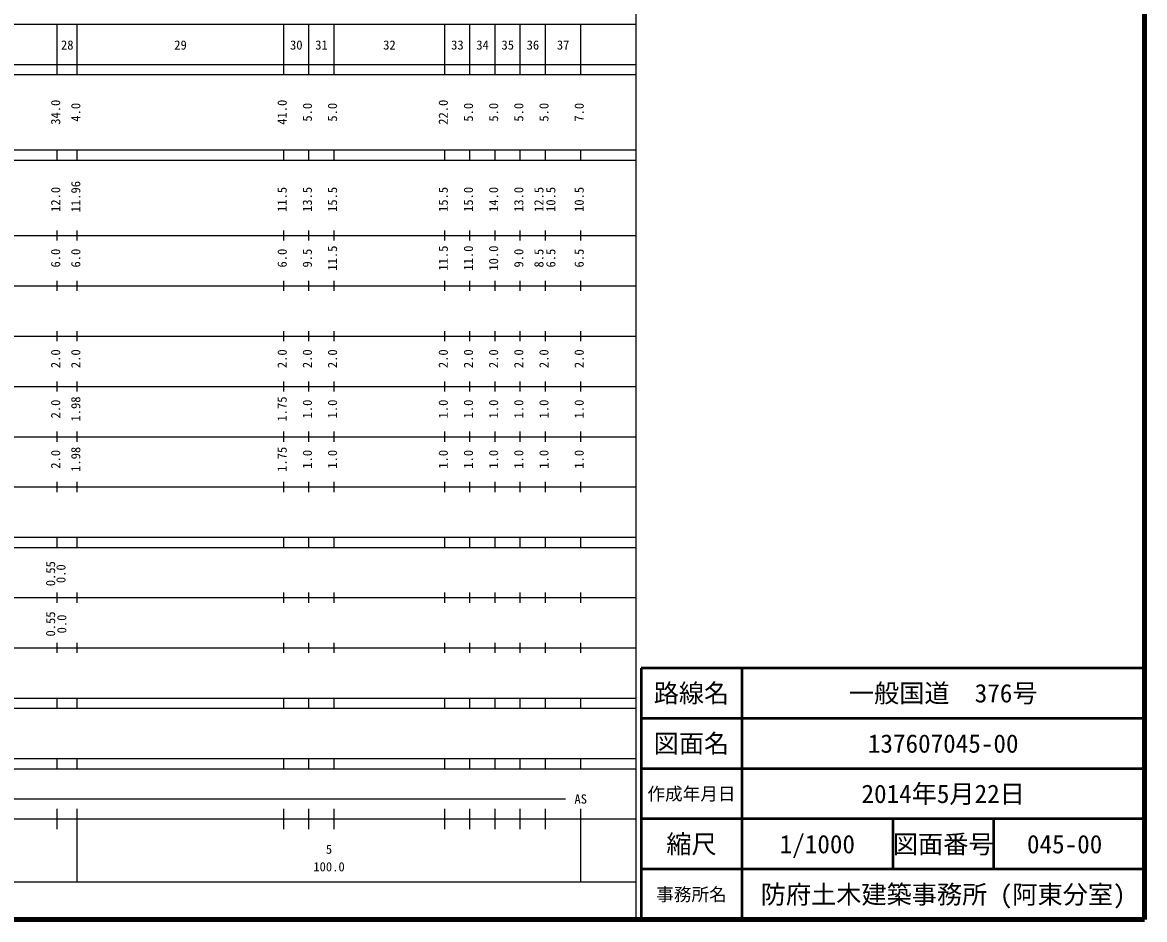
# Model space of a CAD drawing. Units: millimetres on the paper, enlarged 1000 times. Extents: x 40000 to 680000, y 20000 to 380000.
# Drawn here: x 457100 to 680000, y 20000 to 198357 of the extents above; entities that cross this region are included whole.
import ezdxf
from ezdxf.enums import TextEntityAlignment as Align

# ---------------------------------------------------------------- set-up
doc = ezdxf.new("R2010")
doc.units = ezdxf.units.MM
doc.header["$LTSCALE"] = 1000
for name, color, linetype, lineweight in [('M-TTL', 2, 'Continuous', 140), ('M-TTL-BAND', 7, 'Continuous', 25), ('M-TTL-FRAM', 2, 'Continuous', 50), ('M-TTL-LINE', 7, 'Continuous', 50)]:
    doc.layers.add(name, color=color, linetype=linetype, lineweight=lineweight)
doc.layers.add('M-TTL-TXT', color=7, linetype='Continuous')
doc.styles.add('ＭＳ ゴシック', font='')
doc.styles.get('ＭＳ ゴシック').set_extended_font_data('MS Gothic')

msp = doc.modelspace()

# ---------------------------------------------------------------- linework, layer by layer
at = {"layer": 'M-TTL'}
for p, q in [((680000, 20000), (680000, 380000)), ((40000, 20000), (680000, 20000))]:
    msp.add_line(p, q, dxfattribs=at)
at = {"layer": 'M-TTL-BAND'}
for p, q in [((579000, 20000), (579000, 370000)), ((68000, 198000), (579000, 198000)), ((464000, 188000), (464000, 198000)), ((468000, 188000), (468000, 198000)), ((509000, 188000), (509000, 198000)), ((514000, 188000), (514000, 198000)), ((519000, 188000), (519000, 198000)), ((541000, 188000), (541000, 198000)), ((546000, 188000), (546000, 198000)), ((551000, 188000), (551000, 198000)), ((556000, 188000), (556000, 198000)), ((561000, 188000), (561000, 198000)), ((568000, 188000), (568000, 198000)), ((40000, 190000), (579000, 190000)), ((40000, 188000), (579000, 188000)), ((40000, 173000), (579000, 173000)), ((464000, 171000), (464000, 173000)), ((468000, 171000), (468000, 173000)), ((509000, 171000), (509000, 173000)), ((514000, 171000), (514000, 173000)), ((519000, 171000), (519000, 173000)), ((541000, 171000), (541000, 173000)), ((546000, 171000), (546000, 173000)), ((551000, 171000), (551000, 173000)), ((556000, 171000), (556000, 173000)), ((561000, 171000), (561000, 173000)), ((568000, 171000), (568000, 173000)), ((40000, 171000), (579000, 171000)), ((464000, 155000), (464000, 157000)), ((468000, 155000), (468000, 157000)), ((509000, 155000), (509000, 157000)), ((514000, 155000), (514000, 157000)), ((519000, 155000), (519000, 157000)), ((541000, 155000), (541000, 157000)), ((546000, 155000), (546000, 157000)), ((551000, 155000), (551000, 157000)), ((556000, 155000), (556000, 157000)), ((561000, 155000), (561000, 157000)), ((568000, 155000), (568000, 157000)), ((40000, 156000), (579000, 156000)), ((46000, 146000), (579000, 146000)), ((464000, 145000), (464000, 147000)), ((468000, 145000), (468000, 147000)), ((509000, 145000), (509000, 147000)), ((514000, 145000), (514000, 147000)), ((519000, 145000), (519000, 147000)), ((541000, 145000), (541000, 147000)), ((546000, 145000), (546000, 147000)), ((551000, 145000), (551000, 147000)), ((556000, 145000), (556000, 147000)), ((561000, 145000), (561000, 147000)), ((568000, 145000), (568000, 147000)), ((52000, 136000), (579000, 136000)), ((464000, 135000), (464000, 137000)), ((468000, 135000), (468000, 137000)), ((509000, 135000), (509000, 137000)), ((514000, 135000), (514000, 137000)), ((519000, 135000), (519000, 137000)), ((541000, 135000), (541000, 137000)), ((546000, 135000), (546000, 137000)), ((551000, 135000), (551000, 137000)), ((556000, 135000), (556000, 137000)), ((561000, 135000), (561000, 137000)), ((568000, 135000), (568000, 137000)), ((46000, 126000), (579000, 126000)), ((464000, 125000), (464000, 127000)), ((468000, 125000), (468000, 127000)), ((509000, 125000), (509000, 127000)), ((514000, 125000), (514000, 127000)), ((519000, 125000), (519000, 127000)), ((541000, 125000), (541000, 127000)), ((546000, 125000), (546000, 127000)), ((551000, 125000), (551000, 127000)), ((556000, 125000), (556000, 127000)), ((561000, 125000), (561000, 127000)), ((568000, 125000), (568000, 127000)), ((52000, 116000), (579000, 116000)), ((464000, 115000), (464000, 117000)), ((468000, 115000), (468000, 117000)), ((509000, 115000), (509000, 117000)), ((514000, 115000), (514000, 117000)), ((519000, 115000), (519000, 117000)), ((541000, 115000), (541000, 117000)), ((546000, 115000), (546000, 117000)), ((551000, 115000), (551000, 117000)), ((556000, 115000), (556000, 117000)), ((561000, 115000), (561000, 117000)), ((568000, 115000), (568000, 117000)), ((464000, 105000), (464000, 107000)), ((468000, 105000), (468000, 107000)), ((509000, 105000), (509000, 107000)), ((514000, 105000), (514000, 107000)), ((519000, 105000), (519000, 107000)), ((541000, 105000), (541000, 107000)), ((546000, 105000), (546000, 107000)), ((551000, 105000), (551000, 107000)), ((556000, 105000), (556000, 107000)), ((561000, 105000), (561000, 107000)), ((568000, 105000), (568000, 107000)), ((46000, 106000), (579000, 106000)), ((40000, 96000), (579000, 96000)), ((464000, 94000), (464000, 96000)), ((468000, 94000), (468000, 96000)), ((509000, 94000), (509000, 96000)), ((514000, 94000), (514000, 96000)), ((519000, 94000), (519000, 96000)), ((541000, 94000), (541000, 96000)), ((546000, 94000), (546000, 96000)), ((551000, 94000), (551000, 96000)), ((556000, 94000), (556000, 96000)), ((561000, 94000), (561000, 96000)), ((568000, 94000), (568000, 96000)), ((40000, 94000), (579000, 94000)), ((464000, 83000), (464000, 85000)), ((468000, 83000), (468000, 85000)), ((509000, 83000), (509000, 85000)), ((514000, 83000), (514000, 85000)), ((519000, 83000), (519000, 85000)), ((541000, 83000), (541000, 85000)), ((546000, 83000), (546000, 85000)), ((551000, 83000), (551000, 85000)), ((556000, 83000), (556000, 85000)), ((561000, 83000), (561000, 85000)), ((568000, 83000), (568000, 85000)), ((49000, 84000), (579000, 84000)), ((40000, 74000), (579000, 74000)), ((464000, 73000), (464000, 75000)), ((468000, 73000), (468000, 75000)), ((509000, 73000), (509000, 75000)), ((514000, 73000), (514000, 75000)), ((519000, 73000), (519000, 75000)), ((541000, 73000), (541000, 75000)), ((546000, 73000), (546000, 75000)), ((551000, 73000), (551000, 75000)), ((556000, 73000), (556000, 75000)), ((561000, 73000), (561000, 75000)), ((568000, 73000), (568000, 75000)), ((40000, 64000), (579000, 64000)), ((464000, 62000), (464000, 64000)), ((468000, 62000), (468000, 64000)), ((509000, 62000), (509000, 64000)), ((514000, 62000), (514000, 64000)), ((519000, 62000), (519000, 64000)), ((541000, 62000), (541000, 64000)), ((546000, 62000), (546000, 64000)), ((551000, 62000), (551000, 64000)), ((556000, 62000), (556000, 64000)), ((561000, 62000), (561000, 64000)), ((568000, 62000), (568000, 64000)), ((40000, 62000), (579000, 62000)), ((40000, 52000), (579000, 52000)), ((464000, 50000), (464000, 52000)), ((468000, 50000), (468000, 52000)), ((509000, 50000), (509000, 52000)), ((514000, 50000), (514000, 52000)), ((519000, 50000), (519000, 52000)), ((541000, 50000), (541000, 52000)), ((546000, 50000), (546000, 52000)), ((551000, 50000), (551000, 52000)), ((556000, 50000), (556000, 52000)), ((561000, 50000), (561000, 52000)), ((568000, 50000), (568000, 52000)), ((40000, 50000), (579000, 50000)), ((71000, 44000), (565000, 44000)), ((464000, 38000), (464000, 42000)), ((468000, 27500), (468000, 42000)), ((509000, 38000), (509000, 42000)), ((514000, 38000), (514000, 42000)), ((519000, 38000), (519000, 42000)), ((541000, 38000), (541000, 42000)), ((546000, 38000), (546000, 42000)), ((551000, 38000), (551000, 42000)), ((556000, 38000), (556000, 42000)), ((561000, 38000), (561000, 42000)), ((568000, 27500), (568000, 42000)), ((40000, 40000), (579000, 40000)), ((68000, 27500), (579000, 27500))]:
    msp.add_line(p, q, dxfattribs=at)
at = {"layer": 'M-TTL-FRAM'}
for p, q in [((680000, 70000), (580000, 70000)), ((580000, 70000), (580000, 20000))]:
    msp.add_line(p, q, dxfattribs=at)
at = {"layer": 'M-TTL-LINE'}
for p, q in [((600000, 70000), (600000, 20000)), ((680000, 60000), (580000, 60000)), ((680000, 50000), (580000, 50000)), ((680000, 40000), (580000, 40000)), ((630000, 40000), (630000, 30000)), ((650000, 40000), (650000, 30000)), ((680000, 30000), (580000, 30000))]:
    msp.add_line(p, q, dxfattribs=at)

# ---------------------------------------------------------------- texts
at = {"layer": 'M-TTL-BAND', "style": 'ＭＳ ゴシック'}
for s, p in [('28', (466000, 192405)), ('29', (488500, 192405)), ('30', (511500, 192405)), ('31', (516500, 192405)), ('32', (530000, 192405)), ('33', (543500, 192405)), ('34', (548500, 192405)), ('35', (553500, 192405)), ('36', (558500, 192405)), ('37', (564500, 192405)), ('AS', (568000, 42500)), ('5', (518000, 32523)), ('100.0', (518000, 29033))]:
    msp.add_text(s, height=1833, dxfattribs=at).set_placement(p, align=Align.BOTTOM_CENTER)
for s, p in [('34.0', (465148, 180500)), ('41.0', (510148, 180500)), ('22.0', (542148, 180500)), ('4.0', (469148, 180500)), ('5.0', (515148, 180500)), ('5.0', (520148, 180500)), ('5.0', (547148, 180500)), ('5.0', (552148, 180500)), ('5.0', (557148, 180500)), ('5.0', (562148, 180500)), ('7.0', (569148, 180500)), ('12.0', (465148, 163174)), ('11.96', (469148, 163718)), ('11.5', (510148, 163174)), ('13.5', (515148, 163174)), ('15.5', (520148, 163174)), ('15.5', (542148, 163174)), ('15.0', (547148, 163174)), ('14.0', (552148, 163174)), ('13.0', (557148, 163174)), ('12.5', (561148, 163174)), ('10.5', (563518, 163174)), ('10.5', (569148, 163174)), ('11.5', (520148, 151500)), ('11.5', (542148, 151500)), ('11.0', (547148, 151500)), ('10.0', (552148, 151500)), ('6.0', (465148, 151500)), ('6.0', (469148, 151500)), ('6.0', (510148, 151500)), ('9.5', (515148, 151500)), ('9.0', (557148, 151500)), ('8.5', (561148, 151500)), ('6.5', (563518, 151500)), ('6.5', (569148, 151500)), ('2.0', (465148, 131500)), ('2.0', (469148, 131500)), ('2.0', (510148, 131500)), ('2.0', (515148, 131500)), ('2.0', (520148, 131500)), ('2.0', (542148, 131500)), ('2.0', (547148, 131500)), ('2.0', (552148, 131500)), ('2.0', (557148, 131500)), ('2.0', (562148, 131500)), ('2.0', (569148, 131500)), ('2.0', (465148, 121500)), ('1.98', (469148, 121500)), ('1.75', (510148, 121500)), ('1.0', (515148, 121500)), ('1.0', (520148, 121500)), ('1.0', (542148, 121500)), ('1.0', (547148, 121500)), ('1.0', (552148, 121500)), ('1.0', (557148, 121500)), ('1.0', (562148, 121500)), ('1.0', (569148, 121500)), ('1.98', (469148, 111500)), ('1.75', (510148, 111500)), ('2.0', (465148, 111500)), ('1.0', (515148, 111500)), ('1.0', (520148, 111500)), ('1.0', (542148, 111500)), ('1.0', (547148, 111500)), ('1.0', (552148, 111500)), ('1.0', (557148, 111500)), ('1.0', (562148, 111500)), ('1.0', (569148, 111500)), ('0.55', (464148, 88764)), ('0.0', (466206, 88764)), ('0.55', (464148, 78764)), ('0.0', (466376, 78764))]:
    msp.add_text(s, height=1833, rotation=90, dxfattribs=at).set_placement(p, align=Align.BOTTOM_CENTER)
at = {"layer": 'M-TTL-TXT', "style": 'ＭＳ ゴシック'}
for s, height, p in [('路線名', 3666, (590000, 65000)), ('路線名', 3666, (590000, 65000)), ('一般国道\u3000376号', 3666, (640000, 65000)), ('図面名', 3666, (590000, 55000)), ('図面名', 3666, (590000, 55000)), ('137607045-00', 3666, (640000, 55000)), ('2014年5月22日', 3666, (640000, 45000)), ('作成年月日', 2566, (590000, 45000)), ('作成年月日', 2566, (590000, 45000)), ('縮尺', 3666, (590000, 35000)), ('縮尺', 3666, (590000, 35000)), ('1/1000', 3666, (615000, 35000)), ('図面番号', 3666, (640000, 35000)), ('図面番号', 3666, (640000, 35000)), ('045-00', 3666, (664125, 35000)), ('防府土木建築事務所 (阿東分室)', 3666, (640000, 25000)), ('事務所名', 2566, (590000, 25000)), ('事務所名', 2566, (590000, 25000))]:
    msp.add_text(s, height=height, dxfattribs=at).set_placement(p, align=Align.MIDDLE_CENTER)

doc.saveas('drawing.dxf')
